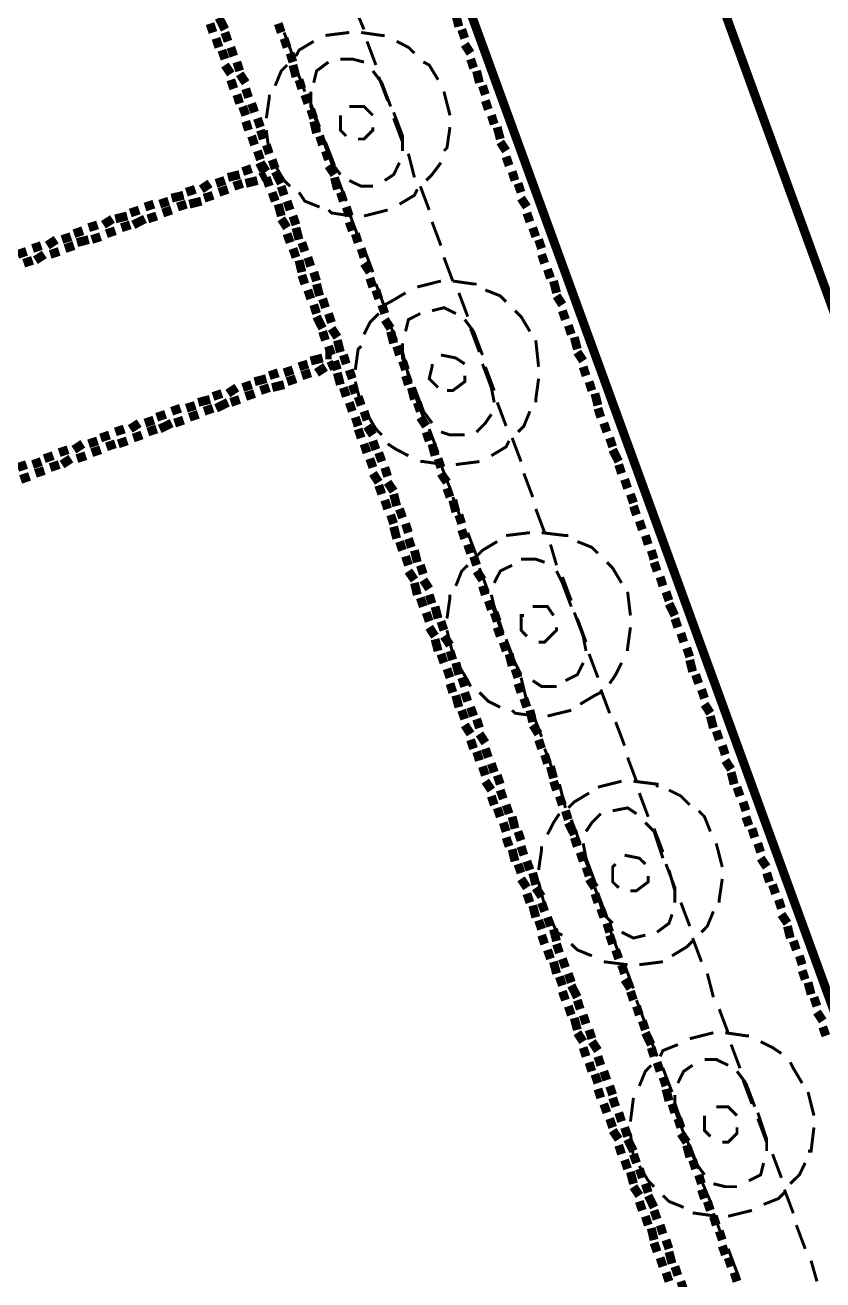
# Model space of a CAD drawing. Extents: x -2.4 to 13.4, y -16 to -5.
# Drawn here: x 2.221 to 2.67, y -10.57 to -9.863 of the extents above; entities that cross this region are included whole.
import ezdxf

# ---------------------------------------------------------------- set-up
doc = ezdxf.new("R2010")
doc.units = 0
doc.header["$MEASUREMENT"] = 0

msp = doc.modelspace()

# ---------------------------------------------------------------- linework, layer by layer
at = {"color": 0}
for points, const_width in [([(3.74199, -12.95219), (1.65538, -7.21884)], 0.005), ([(3.59868, -12.95219), (1.52868, -7.26383)], 0.005), ([(2.33368, -9.86549), (2.33028, -9.85883)], 0.005), ([(2.40708, -9.85383), (2.41198, -9.86549)], 0.00167), ([(2.46538, -9.86387), (2.46368, -9.85719)], 0.005), ([(2.32698, -9.86718), (2.32528, -9.86219)], 0.005), ([(2.33538, -9.87218), (2.33368, -9.86718)], 0.005), ([(2.36538, -9.86718), (2.36368, -9.86219)], 0.005), ([(2.46868, -9.87048), (2.46698, -9.86549)], 0.005), ([(2.33028, -9.87554), (2.32868, -9.87048)], 0.005), ([(2.36868, -9.87554), (2.36698, -9.87048)], 0.005), ([(2.37198, -9.88052), (2.36698, -9.86718)], 0.00167), ([(2.37368, -9.88052), (2.37538, -9.87716), (2.38368, -9.87218)], 0.00167), ([(2.37368, -9.88052), (2.37538, -9.87716), (2.38368, -9.87218)], 0.00167), ([(2.39028, -9.86886), (2.40368, -9.86718)], 0.00167), ([(2.39028, -9.86886), (2.40368, -9.86718)], 0.00167), ([(2.41038, -9.86718), (2.42198, -9.86886), (2.42368, -9.86886)], 0.00167), ([(2.41038, -9.86718), (2.42198, -9.86886), (2.42368, -9.86886)], 0.00167), ([(2.41368, -9.87218), (2.41868, -9.88551)], 0.00167), ([(2.43038, -9.87218), (2.43698, -9.87554), (2.44038, -9.87884)], 0.00167), ([(2.43038, -9.87218), (2.43698, -9.87554), (2.44038, -9.87884)], 0.00167), ([(2.47198, -9.87884), (2.46868, -9.87386)], 0.005), ([(2.33368, -9.88215), (2.33198, -9.87716)], 0.005), ([(2.33868, -9.88052), (2.33698, -9.87554)], 0.005), ([(2.37198, -9.88383), (2.37038, -9.87884)], 0.005), ([(2.33698, -9.89051), (2.33368, -9.88551)], 0.005), ([(2.34198, -9.88883), (2.34038, -9.88383)], 0.005), ([(2.36198, -9.89718), (2.36538, -9.88883), (2.36868, -9.88551)], 0.00167), ([(2.36198, -9.89718), (2.36538, -9.88883), (2.36868, -9.88551)], 0.00167), ([(2.37368, -9.89219), (2.37198, -9.88551)], 0.005), ([(2.38368, -9.8955), (2.38528, -9.88883), (2.39198, -9.88383)], 0.00167), ([(2.39868, -9.88215), (2.40538, -9.88215), (2.41198, -9.88383)], 0.00167), ([(2.44538, -9.88383), (2.44868, -9.88551), (2.45368, -9.89381)], 0.00167), ([(2.44538, -9.88383), (2.44868, -9.88551), (2.45368, -9.89381)], 0.00167), ([(2.47368, -9.8872), (2.47198, -9.88215)], 0.005), ([(2.33868, -9.89886), (2.33698, -9.89381)], 0.005), ([(2.34538, -9.8955), (2.34198, -9.89051)], 0.005), ([(2.37868, -9.90049), (2.37368, -9.8872)], 0.00167), ([(2.37698, -9.89886), (2.37538, -9.89381)], 0.005), ([(2.41698, -9.88883), (2.42198, -9.8955)], 0.00167), ([(2.42028, -9.89219), (2.42528, -9.90554)], 0.00167), ([(2.47698, -9.8955), (2.47538, -9.88883)], 0.005), ([(2.34198, -9.90716), (2.34038, -9.90218)], 0.005), ([(2.34698, -9.90386), (2.34538, -9.89886)], 0.005), ([(2.38038, -9.90716), (2.37868, -9.90218)], 0.005), ([(2.38698, -9.92219), (2.38198, -9.90884), (2.38198, -9.90049)], 0.00167), ([(2.42198, -9.8955), (2.42698, -9.90884)], 0.00167), ([(2.45698, -9.90049), (2.46038, -9.91384)], 0.00167), ([(2.45698, -9.90049), (2.46038, -9.91384)], 0.00167), ([(2.48028, -9.90218), (2.47868, -9.89718)], 0.005), ([(2.34538, -9.91384), (2.34368, -9.90884)], 0.005), ([(2.35038, -9.91215), (2.34868, -9.90716)], 0.005), ([(2.35698, -9.91552), (2.35868, -9.90386), (2.35868, -9.90218)], 0.00167), ([(2.35698, -9.91552), (2.35868, -9.90386), (2.35868, -9.90218)], 0.00167), ([(2.38698, -9.92051), (2.38198, -9.90716)], 0.00167), ([(2.48198, -9.91052), (2.48028, -9.90554)], 0.005), ([(2.35368, -9.92051), (2.35198, -9.91552)], 0.005), ([(2.38368, -9.91552), (2.38198, -9.91052)], 0.005), ([(2.40198, -9.9255), (2.39868, -9.92219), (2.39868, -9.91384)], 0.00167), ([(2.40198, -9.9255), (2.39868, -9.92219), (2.39868, -9.91384)], 0.00167), ([(2.40368, -9.90884), (2.41198, -9.90884), (2.41698, -9.91384)], 0.00167), ([(2.40368, -9.90884), (2.41198, -9.90884), (2.41698, -9.91384)], 0.00167), ([(2.42868, -9.91215), (2.43368, -9.9255), (2.43368, -9.93386)], 0.00167), ([(2.48528, -9.91883), (2.48368, -9.91384)], 0.005), ([(2.34698, -9.92219), (2.34538, -9.9172)], 0.005), ([(2.35528, -9.92718), (2.35368, -9.92219)], 0.005), ([(2.35868, -9.93548), (2.35698, -9.92219)], 0.00167), ([(2.35868, -9.93548), (2.35698, -9.92219)], 0.00167), ([(2.38528, -9.92381), (2.38368, -9.9172)], 0.005), ([(2.41698, -9.92051), (2.41698, -9.92219), (2.41198, -9.92718), (2.40868, -9.92718)], 0.00167), ([(2.41698, -9.92051), (2.41698, -9.92219), (2.41198, -9.92718), (2.40868, -9.92718)], 0.00167), ([(2.42868, -9.91552), (2.43368, -9.92887)], 0.00167), ([(2.46038, -9.92051), (2.45868, -9.93218), (2.45698, -9.93386)], 0.00167), ([(2.46038, -9.92051), (2.45868, -9.93218), (2.45698, -9.93386)], 0.00167), ([(2.48868, -9.92718), (2.48698, -9.92051)], 0.005), ([(2.35038, -9.93049), (2.34868, -9.9255)], 0.005), ([(2.35868, -9.93548), (2.35698, -9.93049)], 0.005), ([(2.38868, -9.93049), (2.38698, -9.9255)], 0.005), ([(2.39868, -9.9472), (2.39368, -9.94052), (2.38868, -9.92718)], 0.00167), ([(2.39538, -9.94216), (2.39028, -9.92887)], 0.00167), ([(2.49198, -9.93386), (2.48868, -9.92887)], 0.005), ([(2.35368, -9.93884), (2.35198, -9.93386)], 0.005), ([(2.39198, -9.93884), (2.39028, -9.93386)], 0.005), ([(2.43698, -9.93548), (2.44038, -9.94883)], 0.00167), ([(2.49368, -9.94216), (2.49198, -9.93716)], 0.005), ([(2.34868, -9.94384), (2.34368, -9.94552)], 0.005), ([(2.35528, -9.94216), (2.35198, -9.94384)], 0.005), ([(2.35698, -9.94552), (2.35368, -9.94052)], 0.005), ([(2.36198, -9.94384), (2.36028, -9.93884)], 0.005), ([(2.37038, -9.95381), (2.36698, -9.95051), (2.36198, -9.94216)], 0.00167), ([(2.37038, -9.95381), (2.36698, -9.95051), (2.36198, -9.94216)], 0.00167), ([(2.39538, -9.9472), (2.39198, -9.94216)], 0.005), ([(2.43198, -9.94052), (2.42868, -9.9472), (2.42368, -9.95051)], 0.00167), ([(2.45528, -9.94052), (2.45028, -9.9472), (2.44698, -9.95051)], 0.00167), ([(2.45528, -9.94052), (2.45028, -9.9472), (2.44698, -9.95051)], 0.00167), ([(2.32528, -9.95219), (2.32038, -9.95551)], 0.005), ([(2.33368, -9.95051), (2.32868, -9.95219)], 0.005), ([(2.34198, -9.9472), (2.33538, -9.94883)], 0.005), ([(2.34368, -9.95219), (2.33868, -9.95381)], 0.005), ([(2.35198, -9.95051), (2.34538, -9.95219)], 0.005), ([(2.35698, -9.9472), (2.35368, -9.94883)], 0.005), ([(2.35868, -9.95381), (2.35698, -9.94883)], 0.005), ([(2.36538, -9.95219), (2.36198, -9.94552)], 0.005), ([(2.39698, -9.95551), (2.39538, -9.94883)], 0.005), ([(2.40198, -9.96218), (2.39698, -9.94883)], 0.00167), ([(2.41698, -9.95381), (2.41038, -9.95381), (2.40368, -9.95051)], 0.00167), ([(2.49698, -9.95051), (2.49538, -9.94552)], 0.005), ([(2.50038, -9.95719), (2.49868, -9.95219)], 0.005), ([(2.31038, -9.95887), (2.30368, -9.96049)], 0.005), ([(2.31698, -9.95551), (2.31198, -9.95719)], 0.005), ([(2.32698, -9.95887), (2.32198, -9.96049)], 0.005), ([(2.33538, -9.95551), (2.33028, -9.95719)], 0.005), ([(2.36198, -9.96218), (2.36028, -9.95719)], 0.005), ([(2.36698, -9.95887), (2.36538, -9.95381)], 0.005), ([(2.38698, -9.96548), (2.37868, -9.96218), (2.37538, -9.95719)], 0.00167), ([(2.38698, -9.96548), (2.37868, -9.96218), (2.37538, -9.95719)], 0.00167), ([(2.40038, -9.96218), (2.39868, -9.95719)], 0.005), ([(2.44198, -9.95551), (2.44038, -9.95887), (2.43198, -9.96386)], 0.00167), ([(2.44198, -9.95551), (2.44038, -9.95887), (2.43198, -9.96386)], 0.00167), ([(2.44368, -9.95381), (2.44868, -9.96716)], 0.00167), ([(2.29368, -9.96386), (2.28868, -9.96548)], 0.005), ([(2.30198, -9.96218), (2.29698, -9.96386)], 0.005), ([(2.31198, -9.96386), (2.30698, -9.96548)], 0.005), ([(2.32038, -9.96218), (2.31368, -9.96386)], 0.005), ([(2.36538, -9.97054), (2.36368, -9.96386)], 0.005), ([(2.37038, -9.96716), (2.36868, -9.96218)], 0.005), ([(2.40368, -9.97054), (2.40198, -9.96548)], 0.005), ([(2.50368, -9.96548), (2.50038, -9.96049)], 0.005), ([(2.27038, -9.97216), (2.26528, -9.97552)], 0.005), ([(2.27868, -9.97054), (2.27198, -9.97216)], 0.005), ([(2.28538, -9.96716), (2.28038, -9.96884)], 0.005), ([(2.28868, -9.97216), (2.28208, -9.97552)], 0.005), ([(2.29528, -9.97054), (2.29028, -9.97216)], 0.005), ([(2.30368, -9.96716), (2.29868, -9.96884)], 0.005), ([(2.36868, -9.97715), (2.36538, -9.97216)], 0.005), ([(2.37368, -9.97552), (2.37198, -9.97054)], 0.005), ([(2.40538, -9.97054), (2.39368, -9.96884), (2.39198, -9.96716)], 0.00167), ([(2.40538, -9.97054), (2.39368, -9.96884), (2.39198, -9.96716)], 0.00167), ([(2.40868, -9.98219), (2.40368, -9.96884)], 0.00167), ([(2.42528, -9.96716), (2.41198, -9.97054)], 0.00167), ([(2.42528, -9.96716), (2.41198, -9.97054)], 0.00167), ([(2.50538, -9.97384), (2.50368, -9.96884)], 0.005), ([(2.25368, -9.97883), (2.24868, -9.98051)], 0.005), ([(2.26198, -9.97552), (2.25698, -9.97715)], 0.005), ([(2.27198, -9.97883), (2.26698, -9.98051)], 0.005), ([(2.28038, -9.97552), (2.27538, -9.97715)], 0.005), ([(2.37038, -9.98551), (2.36868, -9.98051)], 0.005), ([(2.37538, -9.98383), (2.37368, -9.97715)], 0.005), ([(2.40538, -9.97883), (2.40368, -9.97384)], 0.005), ([(2.40868, -9.98551), (2.40708, -9.98051)], 0.005), ([(2.45028, -9.97384), (2.45528, -9.98719)], 0.00167), ([(2.50868, -9.98219), (2.50698, -9.97715)], 0.005), ([(2.23028, -9.98719), (2.22538, -9.98887)], 0.005), ([(2.23868, -9.98383), (2.23368, -9.98719)], 0.005), ([(2.24698, -9.98219), (2.24198, -9.98383)], 0.005), ([(2.24868, -9.98719), (2.24368, -9.98887)], 0.005), ([(2.25698, -9.98383), (2.25038, -9.98551)], 0.005), ([(2.26368, -9.98219), (2.25868, -9.98383)], 0.005), ([(2.37868, -9.99049), (2.37698, -9.98551)], 0.005), ([(2.51198, -9.98887), (2.51028, -9.98383)], 0.005), ([(2.22198, -9.99049), (2.21698, -9.99218)], 0.005), ([(2.23198, -9.99218), (2.22698, -9.99548)], 0.005), ([(2.24038, -9.99049), (2.23528, -9.99218)], 0.005), ([(2.37368, -9.99386), (2.37198, -9.98887)], 0.005), ([(2.38198, -9.99886), (2.38038, -9.99386)], 0.005), ([(2.41198, -9.99386), (2.41038, -9.98887)], 0.005), ([(2.41698, -10.00216), (2.41198, -9.98887)], 0.00167), ([(2.51368, -9.99718), (2.51198, -9.99218)], 0.005), ([(2.22538, -9.99548), (2.22038, -9.99718)], 0.005), ([(2.37698, -10.00216), (2.37538, -9.99548)], 0.005), ([(2.41528, -10.00216), (2.41198, -9.99718)], 0.005), ([(2.45698, -9.99386), (2.46198, -10.00715)], 0.00167), ([(2.51698, -10.00552), (2.51528, -10.00054)], 0.005), ([(2.37868, -10.00883), (2.37698, -10.00384)], 0.005), ([(2.38528, -10.00715), (2.38368, -10.00216)], 0.005), ([(2.38698, -10.01551), (2.38528, -10.00883)], 0.005), ([(2.41698, -10.01051), (2.41528, -10.00552)], 0.005), ([(2.44198, -10.01051), (2.45528, -10.00715)], 0.00167), ([(2.44198, -10.01051), (2.45528, -10.00715)], 0.00167), ([(2.46198, -10.00715), (2.47368, -10.00883), (2.47538, -10.00883)], 0.00167), ([(2.46198, -10.00715), (2.47368, -10.00883), (2.47538, -10.00883)], 0.00167), ([(2.52038, -10.01383), (2.51868, -10.00715)], 0.005), ([(2.38198, -10.01719), (2.38038, -10.0122)], 0.005), ([(2.42028, -10.01719), (2.41868, -10.0122)], 0.005), ([(2.42368, -10.02218), (2.41868, -10.00883)], 0.00167), ([(2.42368, -10.0205), (2.42698, -10.01881), (2.43538, -10.01383)], 0.00167), ([(2.42368, -10.0205), (2.42698, -10.01881), (2.43538, -10.01383)], 0.00167), ([(2.46538, -10.01383), (2.47038, -10.02718)], 0.00167), ([(2.48028, -10.0122), (2.48868, -10.01551), (2.49198, -10.01881)], 0.00167), ([(2.48028, -10.0122), (2.48868, -10.01551), (2.49198, -10.01881)], 0.00167), ([(2.52368, -10.0205), (2.52038, -10.01551)], 0.005), ([(2.38528, -10.02549), (2.38368, -10.0205)], 0.005), ([(2.39028, -10.02218), (2.38868, -10.01719)], 0.005), ([(2.42368, -10.02549), (2.42198, -10.0205)], 0.005), ([(2.38868, -10.03384), (2.38528, -10.02718)], 0.005), ([(2.39368, -10.03054), (2.39198, -10.02549)], 0.005), ([(2.41198, -10.03715), (2.41528, -10.03054), (2.42028, -10.02549)], 0.00167), ([(2.41198, -10.03715), (2.41528, -10.03054), (2.42028, -10.02549)], 0.00167), ([(2.42698, -10.03384), (2.42368, -10.02886)], 0.005), ([(2.43538, -10.03552), (2.43698, -10.02886), (2.44368, -10.02549)], 0.00167), ([(2.45028, -10.02386), (2.45698, -10.02218), (2.46368, -10.02549)], 0.00167), ([(2.49698, -10.02386), (2.50038, -10.02718), (2.50538, -10.03552)], 0.00167), ([(2.49698, -10.02386), (2.50038, -10.02718), (2.50538, -10.03552)], 0.00167), ([(2.52538, -10.02886), (2.52368, -10.02386)], 0.005), ([(2.39028, -10.04052), (2.38868, -10.03552)], 0.005), ([(2.39698, -10.03884), (2.39368, -10.03384)], 0.005), ([(2.43038, -10.04052), (2.42528, -10.02886)], 0.00167), ([(2.42868, -10.0422), (2.42698, -10.03552)], 0.005), ([(2.46868, -10.02886), (2.47368, -10.03552)], 0.00167), ([(2.47198, -10.03384), (2.47698, -10.04719)], 0.00167), ([(2.52868, -10.03715), (2.52698, -10.03216)], 0.005), ([(2.39368, -10.04881), (2.39198, -10.04383)], 0.005), ([(2.39868, -10.04719), (2.39698, -10.04052)], 0.005), ([(2.43198, -10.04881), (2.43038, -10.04383)], 0.005), ([(2.43868, -10.06384), (2.43368, -10.0505), (2.43368, -10.0422)], 0.00167), ([(2.47368, -10.03552), (2.47868, -10.04881)], 0.00167), ([(2.50868, -10.04052), (2.51028, -10.05549)], 0.00167), ([(2.50868, -10.04052), (2.51028, -10.05549)], 0.00167), ([(2.53208, -10.04551), (2.53038, -10.03884)], 0.005), ([(2.38868, -10.0505), (2.38198, -10.05218)], 0.005), ([(2.39368, -10.04881), (2.39028, -10.04881)], 0.005), ([(2.40198, -10.05387), (2.40038, -10.04881)], 0.005), ([(2.40708, -10.05718), (2.40868, -10.04551), (2.41038, -10.04383)], 0.00167), ([(2.40708, -10.05718), (2.40868, -10.04551), (2.41038, -10.04383)], 0.00167), ([(2.43698, -10.06048), (2.43368, -10.04719)], 0.00167), ([(2.45528, -10.04881), (2.46368, -10.0505), (2.46868, -10.05387)], 0.00167), ([(2.45528, -10.04881), (2.46368, -10.0505), (2.46868, -10.05387)], 0.00167), ([(2.53538, -10.05218), (2.53208, -10.04719)], 0.005), ([(2.37198, -10.05718), (2.36698, -10.05886)], 0.005), ([(2.38038, -10.05387), (2.37538, -10.05549)], 0.005), ([(2.39028, -10.05549), (2.38528, -10.05886)], 0.005), ([(2.39538, -10.05387), (2.39198, -10.05549)], 0.005), ([(2.39698, -10.05718), (2.39538, -10.05218)], 0.005), ([(2.40538, -10.06216), (2.40368, -10.05718)], 0.005), ([(2.43538, -10.05718), (2.43368, -10.05218)], 0.005), ([(2.45368, -10.06716), (2.44868, -10.06216), (2.45028, -10.05549), (2.45028, -10.05387)], 0.00167), ([(2.45368, -10.06716), (2.44868, -10.06216), (2.45028, -10.05549), (2.45028, -10.05387)], 0.00167), ([(2.47868, -10.05387), (2.48368, -10.06716), (2.48528, -10.07551)], 0.00167), ([(2.48028, -10.05549), (2.48528, -10.06884)], 0.00167), ([(2.53698, -10.06048), (2.53538, -10.05549)], 0.005), ([(2.35698, -10.06216), (2.35038, -10.06384)], 0.005), ([(2.36368, -10.05886), (2.35868, -10.06048)], 0.005), ([(2.37368, -10.06216), (2.36868, -10.06384)], 0.005), ([(2.38198, -10.05886), (2.37698, -10.06048)], 0.005), ([(2.39868, -10.06552), (2.39698, -10.05886)], 0.005), ([(2.43698, -10.06552), (2.43538, -10.06048)], 0.005), ([(2.46868, -10.06048), (2.46868, -10.06384), (2.46198, -10.06884), (2.45868, -10.06884)], 0.00167), ([(2.46868, -10.06048), (2.46868, -10.06384), (2.46198, -10.06884), (2.45868, -10.06884)], 0.00167), ([(2.51028, -10.06216), (2.50868, -10.07383), (2.50868, -10.07551)], 0.00167), ([(2.51028, -10.06216), (2.50868, -10.07383), (2.50868, -10.07551)], 0.00167), ([(2.54028, -10.06884), (2.53868, -10.06384)], 0.005), ([(2.33198, -10.07052), (2.32698, -10.0722)], 0.005), ([(2.34038, -10.06716), (2.33538, -10.07052)], 0.005), ([(2.34868, -10.06552), (2.34368, -10.06716)], 0.005), ([(2.35038, -10.07052), (2.34538, -10.0722)], 0.005), ([(2.35868, -10.06716), (2.35368, -10.06884)], 0.005), ([(2.36698, -10.06552), (2.36028, -10.06716)], 0.005), ([(2.40198, -10.0722), (2.40038, -10.06716)], 0.005), ([(2.40708, -10.07052), (2.40538, -10.06552)], 0.005), ([(2.41038, -10.07719), (2.40868, -10.0722)], 0.005), ([(2.41038, -10.07719), (2.40708, -10.06384)], 0.00167), ([(2.41038, -10.07719), (2.40708, -10.06384)], 0.00167), ([(2.44038, -10.07383), (2.43868, -10.06716)], 0.005), ([(2.45028, -10.08718), (2.44538, -10.08051), (2.44038, -10.06716)], 0.00167), ([(2.44538, -10.08387), (2.44038, -10.07052)], 0.00167), ([(2.54368, -10.07719), (2.54198, -10.07052)], 0.005), ([(2.30868, -10.07881), (2.30368, -10.08051)], 0.005), ([(2.31698, -10.07719), (2.31198, -10.07881)], 0.005), ([(2.32528, -10.07383), (2.31868, -10.07551)], 0.005), ([(2.32698, -10.07881), (2.32198, -10.08051)], 0.005), ([(2.33538, -10.07551), (2.32868, -10.07881)], 0.005), ([(2.34198, -10.07383), (2.33698, -10.07551)], 0.005), ([(2.40538, -10.08051), (2.40368, -10.07551)], 0.005), ([(2.44368, -10.08051), (2.44198, -10.07551)], 0.005), ([(2.48698, -10.07551), (2.49198, -10.08886)], 0.00167), ([(2.54528, -10.08387), (2.54368, -10.07881)], 0.005), ([(2.29368, -10.08549), (2.28868, -10.08718)], 0.005), ([(2.30028, -10.08219), (2.29528, -10.08387)], 0.005), ([(2.31038, -10.08549), (2.30538, -10.08718)], 0.005), ([(2.31868, -10.08219), (2.31368, -10.08387)], 0.005), ([(2.40868, -10.08886), (2.40708, -10.08387)], 0.005), ([(2.41368, -10.08549), (2.41198, -10.08051)], 0.005), ([(2.42198, -10.09384), (2.41868, -10.09048), (2.41368, -10.08219)], 0.00167), ([(2.42198, -10.09384), (2.41868, -10.09048), (2.41368, -10.08219)], 0.00167), ([(2.44698, -10.08886), (2.44368, -10.08387)], 0.005), ([(2.48368, -10.08219), (2.48028, -10.08718), (2.47538, -10.09216)], 0.00167), ([(2.50538, -10.08051), (2.50198, -10.08886), (2.49868, -10.09216)], 0.00167), ([(2.50538, -10.08051), (2.50198, -10.08886), (2.49868, -10.09216)], 0.00167), ([(2.27698, -10.09048), (2.27198, -10.09216)], 0.005), ([(2.28538, -10.08718), (2.28038, -10.09048)], 0.005), ([(2.29528, -10.09048), (2.29028, -10.09216)], 0.005), ([(2.30368, -10.08718), (2.29698, -10.09048)], 0.005), ([(2.41038, -10.09554), (2.40868, -10.09048)], 0.005), ([(2.41698, -10.09384), (2.41368, -10.08886)], 0.005), ([(2.44868, -10.09716), (2.44698, -10.09216)], 0.005), ([(2.45368, -10.10383), (2.44868, -10.09048)], 0.00167), ([(2.54868, -10.09216), (2.54698, -10.08718)], 0.005), ([(2.25368, -10.09884), (2.24868, -10.10215)], 0.005), ([(2.26198, -10.09716), (2.25698, -10.09884)], 0.005), ([(2.26868, -10.09384), (2.26368, -10.09554)], 0.005), ([(2.27198, -10.09884), (2.26698, -10.10052)], 0.005), ([(2.27868, -10.09716), (2.27368, -10.09884)], 0.005), ([(2.28698, -10.09384), (2.28208, -10.09554)], 0.005), ([(2.41368, -10.10383), (2.41198, -10.09884)], 0.005), ([(2.41868, -10.10215), (2.41698, -10.09716)], 0.005), ([(2.43698, -10.10551), (2.43038, -10.10215), (2.42528, -10.09884)], 0.00167), ([(2.43698, -10.10551), (2.43038, -10.10215), (2.42528, -10.09884)], 0.00167), ([(2.45198, -10.10551), (2.45028, -10.09884)], 0.005), ([(2.46868, -10.09384), (2.46038, -10.09384), (2.45528, -10.09216)], 0.00167), ([(2.49368, -10.09716), (2.49198, -10.10052), (2.48368, -10.10551)], 0.00167), ([(2.49368, -10.09716), (2.49198, -10.10052), (2.48368, -10.10551)], 0.00167), ([(2.49538, -10.09554), (2.50038, -10.10883)], 0.00167), ([(2.55198, -10.10052), (2.55028, -10.09554)], 0.005), ([(2.23698, -10.10551), (2.23198, -10.10719)], 0.005), ([(2.24538, -10.10215), (2.24038, -10.10383)], 0.005), ([(2.24698, -10.10719), (2.24198, -10.11051)], 0.005), ([(2.25538, -10.10551), (2.25038, -10.10719)], 0.005), ([(2.26368, -10.10215), (2.25868, -10.10383)], 0.005), ([(2.41698, -10.11219), (2.41528, -10.10719)], 0.005), ([(2.42198, -10.10883), (2.42028, -10.10383)], 0.005), ([(2.45528, -10.11219), (2.45368, -10.10719)], 0.005), ([(2.55538, -10.10883), (2.55198, -10.10215)], 0.005), ([(2.22198, -10.11051), (2.21698, -10.11219)], 0.005), ([(2.23028, -10.10883), (2.22538, -10.11051)], 0.005), ([(2.23198, -10.11387), (2.22698, -10.11549)], 0.005), ([(2.24038, -10.11051), (2.23528, -10.11219)], 0.005), ([(2.42528, -10.11718), (2.42368, -10.11219)], 0.005), ([(2.45698, -10.11051), (2.44538, -10.10883), (2.44368, -10.10883)], 0.00167), ([(2.45698, -10.11051), (2.44538, -10.10883), (2.44368, -10.10883)], 0.00167), ([(2.46038, -10.12386), (2.45528, -10.11051)], 0.00167), ([(2.47698, -10.10883), (2.46368, -10.11051)], 0.00167), ([(2.47698, -10.10883), (2.46368, -10.11051)], 0.00167), ([(2.55698, -10.11549), (2.55538, -10.11051)], 0.005), ([(2.22368, -10.11718), (2.21868, -10.11886)], 0.005), ([(2.42028, -10.12048), (2.41698, -10.11549)], 0.005), ([(2.42868, -10.12554), (2.42528, -10.12048)], 0.005), ([(2.45868, -10.12048), (2.45528, -10.11549)], 0.005), ([(2.50198, -10.11549), (2.50698, -10.12884)], 0.00167), ([(2.56038, -10.12386), (2.55868, -10.11886)], 0.005), ([(2.42198, -10.12716), (2.42028, -10.12218)], 0.005), ([(2.43038, -10.13383), (2.42868, -10.12716)], 0.005), ([(2.46038, -10.12884), (2.45868, -10.12386)], 0.005), ([(2.56368, -10.13215), (2.56198, -10.12716)], 0.005), ([(2.42528, -10.13551), (2.42368, -10.13052)], 0.005), ([(2.43368, -10.14051), (2.43198, -10.13551)], 0.005), ([(2.46368, -10.1372), (2.46198, -10.13052)], 0.005), ([(2.46698, -10.14219), (2.46198, -10.12884)], 0.00167), ([(2.56538, -10.13883), (2.56368, -10.13383)], 0.005), ([(2.42868, -10.14381), (2.42698, -10.13883)], 0.005), ([(2.46698, -10.14381), (2.46538, -10.13883)], 0.005), ([(2.50868, -10.13551), (2.51368, -10.14886)], 0.00167), ([(2.56868, -10.14718), (2.56698, -10.14219)], 0.005), ([(2.43038, -10.15218), (2.42868, -10.1455)], 0.005), ([(2.43698, -10.14886), (2.43538, -10.14381)], 0.005), ([(2.46868, -10.15218), (2.46698, -10.14718)], 0.005), ([(2.43368, -10.15884), (2.43198, -10.15386)], 0.005), ([(2.43868, -10.15716), (2.43698, -10.15218)], 0.005), ([(2.47198, -10.16052), (2.47038, -10.15554)], 0.005), ([(2.47538, -10.16215), (2.47038, -10.14886)], 0.00167), ([(2.47538, -10.16215), (2.47868, -10.15884), (2.48698, -10.15386)], 0.00167), ([(2.47538, -10.16215), (2.47868, -10.15884), (2.48698, -10.15386)], 0.00167), ([(2.49198, -10.15049), (2.50538, -10.14886)], 0.00167), ([(2.49198, -10.15049), (2.50538, -10.14886)], 0.00167), ([(2.51198, -10.14886), (2.52538, -10.15049), (2.52698, -10.15049)], 0.00167), ([(2.51198, -10.14886), (2.52538, -10.15049), (2.52698, -10.15049)], 0.00167), ([(2.51698, -10.15554), (2.52038, -10.1672)], 0.00167), ([(2.53208, -10.15386), (2.54028, -10.15716), (2.54368, -10.16052)], 0.00167), ([(2.53208, -10.15386), (2.54028, -10.15716), (2.54368, -10.16052)], 0.00167), ([(2.57198, -10.15554), (2.57038, -10.15049)], 0.005), ([(2.43698, -10.1672), (2.43538, -10.16215)], 0.005), ([(2.44198, -10.16552), (2.44038, -10.15884)], 0.005), ([(2.47538, -10.1672), (2.47368, -10.16215)], 0.005), ([(2.57528, -10.16384), (2.57368, -10.15884)], 0.005), ([(2.44038, -10.1755), (2.43698, -10.17051)], 0.005), ([(2.44538, -10.17219), (2.44368, -10.1672)], 0.005), ([(2.46368, -10.17887), (2.46698, -10.17051), (2.47038, -10.1672)], 0.00167), ([(2.46368, -10.17887), (2.46698, -10.17051), (2.47038, -10.1672)], 0.00167), ([(2.47868, -10.1755), (2.47538, -10.17051)], 0.005), ([(2.48198, -10.18218), (2.47698, -10.16883)], 0.00167), ([(2.48528, -10.17718), (2.48868, -10.17051), (2.49538, -10.1672)], 0.00167), ([(2.50038, -10.16384), (2.50868, -10.16384), (2.51368, -10.16552)], 0.00167), ([(2.54868, -10.16552), (2.55198, -10.16883), (2.55698, -10.17718)], 0.00167), ([(2.54868, -10.16552), (2.55198, -10.16883), (2.55698, -10.17718)], 0.00167), ([(2.57698, -10.17051), (2.57528, -10.16552)], 0.005), ([(2.44198, -10.18386), (2.44038, -10.17718)], 0.005), ([(2.44868, -10.18049), (2.44538, -10.1755)], 0.005), ([(2.52038, -10.17051), (2.52368, -10.17718)], 0.00167), ([(2.52368, -10.17381), (2.52868, -10.18716)], 0.00167), ([(2.58028, -10.17887), (2.57868, -10.17381)], 0.005), ([(2.44538, -10.19052), (2.44368, -10.18548)], 0.005), ([(2.45028, -10.18884), (2.44868, -10.18386)], 0.005), ([(2.48028, -10.18386), (2.47868, -10.17887)], 0.005), ([(2.52368, -10.17718), (2.52868, -10.19052)], 0.00167), ([(2.56038, -10.18218), (2.56198, -10.19552)], 0.00167), ([(2.56038, -10.18218), (2.56198, -10.19552)], 0.00167), ([(2.58368, -10.18716), (2.58198, -10.18218)], 0.005), ([(2.45368, -10.1972), (2.45198, -10.19052)], 0.005), ([(2.45868, -10.1972), (2.46038, -10.18548), (2.46038, -10.18386)], 0.00167), ([(2.45868, -10.1972), (2.46038, -10.18548), (2.46038, -10.18386)], 0.00167), ([(2.48368, -10.19216), (2.48198, -10.18716)], 0.005), ([(2.49038, -10.20551), (2.48528, -10.19052), (2.48368, -10.18386)], 0.00167), ([(2.48868, -10.20219), (2.48368, -10.18884)], 0.00167), ([(2.50698, -10.19052), (2.51528, -10.19052), (2.51868, -10.19552)], 0.00167), ([(2.50698, -10.19052), (2.51528, -10.19052), (2.51868, -10.19552)], 0.00167), ([(2.58698, -10.19552), (2.58368, -10.18884)], 0.005), ([(2.44868, -10.19883), (2.44698, -10.19384)], 0.005), ([(2.45698, -10.20381), (2.45528, -10.19883)], 0.005), ([(2.48698, -10.19883), (2.48528, -10.19384)], 0.005), ([(2.50368, -10.20719), (2.50038, -10.20381), (2.50038, -10.19552), (2.50198, -10.19552)], 0.00167), ([(2.50368, -10.20719), (2.50038, -10.20381), (2.50038, -10.19552), (2.50198, -10.19552)], 0.00167), ([(2.53038, -10.19384), (2.53538, -10.20719), (2.53698, -10.21548)], 0.00167), ([(2.53208, -10.1972), (2.53698, -10.21049)], 0.00167), ([(2.58868, -10.20219), (2.58698, -10.1972)], 0.005), ([(2.45198, -10.20719), (2.44868, -10.20219)], 0.005), ([(2.46198, -10.21716), (2.45868, -10.20381)], 0.00167), ([(2.46198, -10.21716), (2.45868, -10.20381)], 0.00167), ([(2.48868, -10.20719), (2.48698, -10.20219)], 0.005), ([(2.52038, -10.20219), (2.52038, -10.20381), (2.51368, -10.21049), (2.51028, -10.21049)], 0.00167), ([(2.52038, -10.20219), (2.52038, -10.20381), (2.51368, -10.21049), (2.51028, -10.21049)], 0.00167), ([(2.56198, -10.20219), (2.56038, -10.21386), (2.56038, -10.21548)], 0.00167), ([(2.56198, -10.20219), (2.56038, -10.21386), (2.56038, -10.21548)], 0.00167), ([(2.59198, -10.21049), (2.59038, -10.20551)], 0.005), ([(2.45368, -10.21548), (2.45198, -10.20887)], 0.005), ([(2.46038, -10.21218), (2.45698, -10.20719)], 0.005), ([(2.49198, -10.21548), (2.49038, -10.21049)], 0.005), ([(2.50038, -10.22883), (2.49698, -10.22216), (2.49198, -10.20887)], 0.00167), ([(2.49698, -10.22384), (2.49198, -10.21049)], 0.00167), ([(2.45698, -10.22216), (2.45528, -10.21716)], 0.005), ([(2.46198, -10.22054), (2.46038, -10.21548)], 0.005), ([(2.49538, -10.22384), (2.49368, -10.21716)], 0.005), ([(2.53868, -10.21716), (2.54368, -10.23051)], 0.00167), ([(2.59538, -10.21884), (2.59368, -10.21386)], 0.005), ([(2.59698, -10.22715), (2.59538, -10.22054)], 0.005), ([(2.46038, -10.23051), (2.45868, -10.22552)], 0.005), ([(2.46538, -10.22883), (2.46368, -10.22216)], 0.005), ([(2.47198, -10.23551), (2.47038, -10.23219), (2.46538, -10.22384)], 0.00167), ([(2.47198, -10.23551), (2.47038, -10.23219), (2.46538, -10.22384)], 0.00167), ([(2.49868, -10.23051), (2.49698, -10.22552)], 0.005), ([(2.53538, -10.22216), (2.53208, -10.22883), (2.52538, -10.23219)], 0.00167), ([(2.55698, -10.22216), (2.55368, -10.22883), (2.55028, -10.23383)], 0.00167), ([(2.55698, -10.22216), (2.55368, -10.22883), (2.55028, -10.23383)], 0.00167), ([(2.46198, -10.23887), (2.46038, -10.23383)], 0.005), ([(2.46868, -10.23551), (2.46698, -10.23051)], 0.005), ([(2.50038, -10.23887), (2.49868, -10.23383)], 0.005), ([(2.50368, -10.24386), (2.50038, -10.23051)], 0.00167), ([(2.52038, -10.23551), (2.51198, -10.23551), (2.50698, -10.23219)], 0.00167), ([(2.60038, -10.23383), (2.59868, -10.22883)], 0.005), ([(2.46538, -10.24718), (2.46368, -10.24049)], 0.005), ([(2.47038, -10.24386), (2.46868, -10.23887)], 0.005), ([(2.48868, -10.24718), (2.48198, -10.24386), (2.47698, -10.23887)], 0.00167), ([(2.48868, -10.24718), (2.48198, -10.24386), (2.47698, -10.23887)], 0.00167), ([(2.54528, -10.23887), (2.54198, -10.24049), (2.53368, -10.24548)], 0.00167), ([(2.54528, -10.23887), (2.54198, -10.24049), (2.53368, -10.24548)], 0.00167), ([(2.54528, -10.23719), (2.55028, -10.25054)], 0.00167), ([(2.60368, -10.24218), (2.60198, -10.23719)], 0.005), ([(2.46868, -10.25384), (2.46698, -10.24886)], 0.005), ([(2.47368, -10.25216), (2.47198, -10.24718)], 0.005), ([(2.50368, -10.24718), (2.50198, -10.24218)], 0.005), ([(2.50698, -10.25552), (2.50538, -10.24886)], 0.005), ([(2.60698, -10.25054), (2.60368, -10.24548)], 0.005), ([(2.47698, -10.25883), (2.47538, -10.25384)], 0.005), ([(2.50868, -10.25216), (2.49698, -10.25054), (2.49538, -10.24886)], 0.00167), ([(2.50868, -10.25216), (2.49698, -10.25054), (2.49538, -10.24886)], 0.00167), ([(2.51198, -10.26383), (2.50698, -10.25054)], 0.00167), ([(2.52868, -10.24886), (2.51528, -10.25216)], 0.00167), ([(2.52868, -10.24886), (2.51528, -10.25216)], 0.00167), ([(2.60868, -10.25883), (2.60698, -10.25216)], 0.005), ([(2.47198, -10.2622), (2.46868, -10.25715)], 0.005), ([(2.48028, -10.26719), (2.47698, -10.2622)], 0.005), ([(2.51028, -10.2622), (2.50698, -10.25715)], 0.005), ([(2.55368, -10.25552), (2.55868, -10.26881)], 0.00167), ([(2.61198, -10.26551), (2.61028, -10.26051)], 0.005), ([(2.47368, -10.2705), (2.47198, -10.26551)], 0.005), ([(2.51198, -10.2705), (2.51028, -10.26551)], 0.005), ([(2.61538, -10.27386), (2.61368, -10.26881)], 0.005), ([(2.47698, -10.27718), (2.47538, -10.27218)], 0.005), ([(2.48198, -10.27549), (2.48028, -10.2705)], 0.005), ([(2.51528, -10.27886), (2.51368, -10.27386)], 0.005), ([(2.51868, -10.28384), (2.51368, -10.2705)], 0.00167), ([(2.56038, -10.27549), (2.56538, -10.28884)], 0.00167), ([(2.61868, -10.28216), (2.61538, -10.27718)], 0.005), ([(2.48028, -10.28552), (2.47868, -10.28054)], 0.005), ([(2.48528, -10.28384), (2.48368, -10.27886)], 0.005), ([(2.51868, -10.28715), (2.51698, -10.28054)], 0.005), ([(2.62038, -10.29052), (2.61868, -10.28384)], 0.005), ([(2.48368, -10.29383), (2.48028, -10.28884)], 0.005), ([(2.48868, -10.29052), (2.48698, -10.28552)], 0.005), ([(2.52038, -10.29383), (2.51868, -10.28884)], 0.005), ([(2.54368, -10.2922), (2.55698, -10.28884)], 0.00167), ([(2.54368, -10.2922), (2.55698, -10.28884)], 0.00167), ([(2.56368, -10.28884), (2.57698, -10.29052), (2.57698, -10.2922)], 0.00167), ([(2.56368, -10.28884), (2.57698, -10.29052), (2.57698, -10.2922)], 0.00167), ([(2.48528, -10.30218), (2.48368, -10.29719)], 0.005), ([(2.49038, -10.29881), (2.48868, -10.29383)], 0.005), ([(2.52368, -10.30218), (2.52198, -10.29719)], 0.005), ([(2.52538, -10.30387), (2.52198, -10.29052)], 0.00167), ([(2.52698, -10.30387), (2.53038, -10.3005), (2.53868, -10.29551)], 0.00167), ([(2.52698, -10.30387), (2.53038, -10.3005), (2.53868, -10.29551)], 0.00167), ([(2.56698, -10.29551), (2.57198, -10.30886)], 0.00167), ([(2.58368, -10.29383), (2.59038, -10.29719), (2.59538, -10.30218)], 0.00167), ([(2.58368, -10.29383), (2.59038, -10.29719), (2.59538, -10.30218)], 0.00167), ([(2.62368, -10.29719), (2.62198, -10.2922)], 0.005), ([(2.48868, -10.30886), (2.48698, -10.30387)], 0.005), ([(2.49368, -10.30718), (2.49198, -10.30218)], 0.005), ([(2.52698, -10.31048), (2.52538, -10.30549)], 0.005), ([(2.55198, -10.30549), (2.56038, -10.30387), (2.56538, -10.30718)], 0.00167), ([(2.62698, -10.30549), (2.62538, -10.3005)], 0.005), ([(2.49198, -10.31716), (2.49038, -10.31216)], 0.005), ([(2.49698, -10.31552), (2.49538, -10.30886)], 0.005), ([(2.51528, -10.31884), (2.51868, -10.31216), (2.52198, -10.30718)], 0.00167), ([(2.51528, -10.31884), (2.51868, -10.31216), (2.52198, -10.30718)], 0.00167), ([(2.53038, -10.31884), (2.52698, -10.31216)], 0.005), ([(2.53368, -10.32383), (2.52868, -10.31048)], 0.00167), ([(2.53698, -10.31716), (2.54028, -10.31216), (2.54528, -10.30718)], 0.00167), ([(2.60038, -10.30549), (2.60368, -10.30886), (2.60698, -10.31716)], 0.00167), ([(2.60038, -10.30549), (2.60368, -10.30886), (2.60698, -10.31716)], 0.00167), ([(2.62868, -10.31384), (2.62698, -10.30886)], 0.005), ([(2.50038, -10.3222), (2.49868, -10.31716)], 0.005), ([(2.57038, -10.31216), (2.57528, -10.31716)], 0.00167), ([(2.57528, -10.31552), (2.58028, -10.32881)], 0.00167), ([(2.57528, -10.31716), (2.58028, -10.33219)], 0.00167), ([(2.63198, -10.32052), (2.63038, -10.31552)], 0.005), ([(2.49368, -10.32551), (2.49198, -10.32052)], 0.005), ([(2.50198, -10.33051), (2.50038, -10.32551)], 0.005), ([(2.53208, -10.32551), (2.53038, -10.32052)], 0.005), ([(2.54198, -10.34554), (2.53698, -10.33219), (2.53538, -10.32383)], 0.00167), ([(2.61028, -10.32383), (2.61368, -10.33718)], 0.00167), ([(2.61028, -10.32383), (2.61368, -10.33718)], 0.00167), ([(2.63528, -10.32881), (2.63368, -10.32383)], 0.005), ([(2.49698, -10.33387), (2.49538, -10.32719)], 0.005), ([(2.50538, -10.33886), (2.50368, -10.33387)], 0.005), ([(2.51028, -10.33886), (2.51198, -10.32719), (2.51198, -10.32551)], 0.00167), ([(2.51028, -10.33886), (2.51198, -10.32719), (2.51198, -10.32551)], 0.00167), ([(2.53538, -10.33387), (2.53368, -10.32881)], 0.005), ([(2.54028, -10.34216), (2.53538, -10.33051)], 0.00167), ([(2.55868, -10.33051), (2.56698, -10.33219), (2.57038, -10.33549)], 0.00167), ([(2.55868, -10.33051), (2.56698, -10.33219), (2.57038, -10.33549)], 0.00167), ([(2.63868, -10.33718), (2.63528, -10.33219)], 0.005), ([(2.50038, -10.34048), (2.49868, -10.33549)], 0.005), ([(2.50868, -10.34716), (2.50698, -10.34048)], 0.005), ([(2.53868, -10.34216), (2.53698, -10.33718)], 0.005), ([(2.55538, -10.34884), (2.55198, -10.34554), (2.55198, -10.33718), (2.55368, -10.33549)], 0.00167), ([(2.55538, -10.34884), (2.55198, -10.34554), (2.55198, -10.33718), (2.55368, -10.33549)], 0.00167), ([(2.58198, -10.33549), (2.58698, -10.34884), (2.58698, -10.35719)], 0.00167), ([(2.58368, -10.33886), (2.58698, -10.35052)], 0.00167), ([(2.64028, -10.34554), (2.63868, -10.34048)], 0.005), ([(2.50368, -10.34884), (2.50038, -10.34384)], 0.005), ([(2.51368, -10.35883), (2.51028, -10.34554)], 0.00167), ([(2.51368, -10.35883), (2.51028, -10.34554)], 0.00167), ([(2.54198, -10.34884), (2.53868, -10.34384)], 0.005), ([(2.57198, -10.34216), (2.57198, -10.34554), (2.56538, -10.35052), (2.56198, -10.35052)], 0.00167), ([(2.57198, -10.34216), (2.57198, -10.34554), (2.56538, -10.35052), (2.56198, -10.35052)], 0.00167), ([(2.61368, -10.34384), (2.61198, -10.35551), (2.61198, -10.35719)], 0.00167), ([(2.61368, -10.34384), (2.61198, -10.35551), (2.61198, -10.35719)], 0.00167), ([(2.64368, -10.35215), (2.64198, -10.34716)], 0.005), ([(2.50538, -10.35719), (2.50368, -10.35215)], 0.005), ([(2.51198, -10.35383), (2.50868, -10.34884)], 0.005), ([(2.54368, -10.35719), (2.54198, -10.35215)], 0.005), ([(2.55198, -10.36886), (2.54698, -10.36387), (2.54198, -10.34884)], 0.00167), ([(2.54868, -10.36549), (2.54368, -10.35215)], 0.00167), ([(2.50868, -10.36549), (2.50698, -10.35883)], 0.005), ([(2.51368, -10.36219), (2.51198, -10.35719)], 0.005), ([(2.54698, -10.36549), (2.54528, -10.36051)], 0.005), ([(2.59038, -10.35719), (2.59538, -10.37048)], 0.00167), ([(2.64698, -10.36051), (2.64538, -10.35551)], 0.005), ([(2.51198, -10.37218), (2.51028, -10.36718)], 0.005), ([(2.51698, -10.37048), (2.51528, -10.36549)], 0.005), ([(2.52368, -10.37554), (2.52038, -10.37386), (2.51698, -10.36549)], 0.00167), ([(2.52368, -10.37554), (2.52038, -10.37386), (2.51698, -10.36549)], 0.00167), ([(2.55028, -10.37386), (2.54868, -10.36886)], 0.005), ([(2.58538, -10.36387), (2.58368, -10.36886), (2.57698, -10.37386)], 0.00167), ([(2.60868, -10.36219), (2.60528, -10.37048), (2.60198, -10.37386)], 0.00167), ([(2.60868, -10.36219), (2.60528, -10.37048), (2.60198, -10.37386)], 0.00167), ([(2.65038, -10.36886), (2.64698, -10.36387)], 0.005), ([(2.51368, -10.38052), (2.51198, -10.37554)], 0.005), ([(2.52038, -10.37884), (2.51868, -10.37218)], 0.005), ([(2.55198, -10.38052), (2.55028, -10.37554)], 0.005), ([(2.55538, -10.38551), (2.55028, -10.37218)], 0.00167), ([(2.57038, -10.37554), (2.56368, -10.37716), (2.55698, -10.37386)], 0.00167), ([(2.65198, -10.37716), (2.65038, -10.37048)], 0.005), ([(2.52198, -10.38551), (2.52038, -10.38052)], 0.005), ([(2.54028, -10.3872), (2.53208, -10.38383), (2.52868, -10.38052)], 0.00167), ([(2.54028, -10.3872), (2.53208, -10.38383), (2.52868, -10.38052)], 0.00167), ([(2.59698, -10.37884), (2.59368, -10.38215), (2.58538, -10.3872)], 0.00167), ([(2.59698, -10.37884), (2.59368, -10.38215), (2.58538, -10.3872)], 0.00167), ([(2.59698, -10.37716), (2.60198, -10.39051)], 0.00167), ([(2.65538, -10.38383), (2.65368, -10.37884)], 0.005), ([(2.51698, -10.38883), (2.51528, -10.38383)], 0.005), ([(2.52538, -10.39381), (2.52368, -10.38883)], 0.005), ([(2.55538, -10.38883), (2.55368, -10.38383)], 0.005), ([(2.65868, -10.39219), (2.65708, -10.3872)], 0.005), ([(2.52038, -10.39718), (2.51868, -10.39051)], 0.005), ([(2.52868, -10.40218), (2.52698, -10.39718)], 0.005), ([(2.56038, -10.39219), (2.54698, -10.39051)], 0.00167), ([(2.56038, -10.39219), (2.54698, -10.39051)], 0.00167), ([(2.55868, -10.39718), (2.55698, -10.39219)], 0.005), ([(2.56368, -10.40554), (2.55868, -10.39219)], 0.00167), ([(2.58028, -10.39051), (2.56698, -10.39219)], 0.00167), ([(2.58028, -10.39051), (2.56698, -10.39219)], 0.00167), ([(2.66038, -10.40049), (2.65868, -10.3955)], 0.005), ([(2.52368, -10.40386), (2.52198, -10.39886)], 0.005), ([(2.53208, -10.41052), (2.52868, -10.40386)], 0.005), ([(2.56198, -10.40554), (2.55868, -10.40049)], 0.005), ([(2.60528, -10.39718), (2.60868, -10.41052)], 0.00167), ([(2.66368, -10.40884), (2.66198, -10.40218)], 0.005), ([(2.52538, -10.41215), (2.52368, -10.40716)], 0.005), ([(2.56368, -10.41215), (2.56198, -10.40716)], 0.005), ([(2.66698, -10.41552), (2.66528, -10.41052)], 0.005), ([(2.52868, -10.42051), (2.52698, -10.41552)], 0.005), ([(2.53368, -10.4172), (2.53208, -10.41215)], 0.005), ([(2.56698, -10.42051), (2.56538, -10.41552)], 0.005), ([(2.57038, -10.4255), (2.56538, -10.41215)], 0.00167), ([(2.53208, -10.42887), (2.53038, -10.42219)], 0.005), ([(2.53698, -10.4255), (2.53538, -10.42051)], 0.005), ([(2.57038, -10.42887), (2.56868, -10.42381)], 0.005), ([(2.61198, -10.4172), (2.61698, -10.43049)], 0.00167), ([(2.67028, -10.42381), (2.66698, -10.41883)], 0.005), ([(2.53538, -10.43548), (2.53208, -10.43049)], 0.005), ([(2.54028, -10.43386), (2.53868, -10.42887)], 0.005), ([(2.57368, -10.43716), (2.57038, -10.43049)], 0.005), ([(2.57698, -10.44384), (2.57198, -10.43049)], 0.00167), ([(2.59538, -10.43386), (2.60868, -10.43049)], 0.00167), ([(2.59538, -10.43386), (2.60868, -10.43049)], 0.00167), ([(2.61538, -10.43049), (2.62698, -10.43218), (2.62868, -10.43218)], 0.00167), ([(2.61538, -10.43049), (2.62698, -10.43218), (2.62868, -10.43218)], 0.00167), ([(2.67198, -10.43218), (2.67028, -10.42718)], 0.005), ([(2.53698, -10.44384), (2.53538, -10.43884)], 0.005), ([(2.54368, -10.44052), (2.54028, -10.43548)], 0.005), ([(2.57528, -10.44384), (2.57368, -10.43884)], 0.005), ([(2.57868, -10.44384), (2.58028, -10.44052), (2.58868, -10.43716)], 0.00167), ([(2.57868, -10.44384), (2.58028, -10.44052), (2.58868, -10.43716)], 0.00167), ([(2.61868, -10.43716), (2.62368, -10.45051)], 0.00167), ([(2.63528, -10.43548), (2.64198, -10.43884), (2.64698, -10.44216)], 0.00167), ([(2.63528, -10.43548), (2.64198, -10.43884), (2.64698, -10.44216)], 0.00167), ([(2.54528, -10.44883), (2.54368, -10.44384)], 0.005), ([(2.54028, -10.45219), (2.53868, -10.4472)], 0.005), ([(2.54368, -10.45887), (2.54198, -10.45381)], 0.005), ([(2.54868, -10.45719), (2.54698, -10.45219)], 0.005), ([(2.56698, -10.46049), (2.57038, -10.45219), (2.57368, -10.44883)], 0.00167), ([(2.56698, -10.46049), (2.57038, -10.45219), (2.57368, -10.44883)], 0.00167), ([(2.57868, -10.45219), (2.57698, -10.4472)], 0.005), ([(2.58538, -10.46386), (2.58028, -10.45051)], 0.00167), ([(2.58868, -10.45887), (2.59198, -10.45219), (2.59698, -10.44883)], 0.00167), ([(2.60368, -10.44552), (2.61028, -10.44552), (2.61698, -10.44883)], 0.00167), ([(2.62198, -10.45219), (2.62698, -10.45887)], 0.00167), ([(2.65198, -10.4472), (2.65368, -10.45051), (2.65868, -10.45887)], 0.00167), ([(2.65198, -10.4472), (2.65368, -10.45051), (2.65868, -10.45887)], 0.00167), ([(2.55198, -10.46548), (2.55028, -10.46049)], 0.005), ([(2.58198, -10.46049), (2.58028, -10.45551)], 0.005), ([(2.62538, -10.45719), (2.63038, -10.47054)], 0.00167), ([(2.62698, -10.45887), (2.63198, -10.47216)], 0.00167), ([(2.54528, -10.46716), (2.54368, -10.46218)], 0.005), ([(2.55368, -10.47216), (2.55198, -10.46716)], 0.005), ([(2.58368, -10.46884), (2.58198, -10.46218)], 0.005), ([(2.59198, -10.48719), (2.58698, -10.47384), (2.58698, -10.46548)], 0.00167), ([(2.66198, -10.46386), (2.66528, -10.47715)], 0.00167), ([(2.66198, -10.46386), (2.66528, -10.47715)], 0.00167), ([(2.54868, -10.47552), (2.54698, -10.47054)], 0.005), ([(2.56198, -10.48051), (2.56368, -10.46716)], 0.00167), ([(2.56198, -10.48051), (2.56368, -10.46716)], 0.00167), ([(2.58698, -10.47552), (2.58538, -10.47054)], 0.005), ([(2.59198, -10.48383), (2.58698, -10.47054)], 0.00167), ([(2.61028, -10.47216), (2.61698, -10.47216), (2.62198, -10.47715)], 0.00167), ([(2.61028, -10.47216), (2.61698, -10.47216), (2.62198, -10.47715)], 0.00167), ([(2.55198, -10.48383), (2.55028, -10.47883)], 0.005), ([(2.55698, -10.48051), (2.55538, -10.47552)], 0.005), ([(2.59038, -10.48383), (2.58868, -10.47883)], 0.005), ([(2.60698, -10.48887), (2.60368, -10.48551), (2.60368, -10.47715)], 0.00167), ([(2.60698, -10.48887), (2.60368, -10.48551), (2.60368, -10.47715)], 0.00167), ([(2.63368, -10.47552), (2.63868, -10.49049), (2.63868, -10.49718)], 0.00167), ([(2.63368, -10.47883), (2.63868, -10.49218)], 0.00167), ([(2.55538, -10.49049), (2.55198, -10.48551)], 0.005), ([(2.56038, -10.48887), (2.55868, -10.48383)], 0.005), ([(2.56368, -10.50054), (2.56198, -10.48719)], 0.00167), ([(2.56368, -10.50054), (2.56198, -10.48719)], 0.00167), ([(2.59368, -10.49218), (2.59038, -10.48719)], 0.005), ([(2.62198, -10.48383), (2.62198, -10.48719), (2.61698, -10.49218), (2.61368, -10.49218)], 0.00167), ([(2.62198, -10.48383), (2.62198, -10.48719), (2.61698, -10.49218), (2.61368, -10.49218)], 0.00167), ([(2.66528, -10.48383), (2.66368, -10.49718), (2.66198, -10.49718)], 0.00167), ([(2.66528, -10.48383), (2.66368, -10.49718), (2.66198, -10.49718)], 0.00167), ([(2.55698, -10.49886), (2.55538, -10.49386)], 0.005), ([(2.56368, -10.49718), (2.56038, -10.49049)], 0.005), ([(2.59538, -10.50054), (2.59368, -10.49386)], 0.005), ([(2.60368, -10.51051), (2.59868, -10.50384), (2.59368, -10.49049)], 0.00167), ([(2.60038, -10.50715), (2.59538, -10.49386)], 0.00167), ([(2.56038, -10.50715), (2.55868, -10.50216)], 0.005), ([(2.56538, -10.50384), (2.56368, -10.49886)], 0.005), ([(2.59868, -10.50715), (2.59698, -10.50216)], 0.005), ([(2.64198, -10.49886), (2.64698, -10.5122)], 0.00167), ([(2.56368, -10.51551), (2.56198, -10.50883)], 0.005), ([(2.56868, -10.5122), (2.56698, -10.50715)], 0.005), ([(2.57528, -10.51719), (2.57198, -10.51383), (2.56698, -10.50552)], 0.00167), ([(2.57528, -10.51719), (2.57198, -10.51383), (2.56698, -10.50552)], 0.00167), ([(2.60198, -10.51551), (2.60038, -10.51051)], 0.005), ([(2.63698, -10.50384), (2.63528, -10.51051), (2.62868, -10.51383)], 0.00167), ([(2.66038, -10.50384), (2.65708, -10.51051), (2.65198, -10.51551)], 0.00167), ([(2.66038, -10.50384), (2.65708, -10.51051), (2.65198, -10.51551)], 0.00167), ([(2.56698, -10.52218), (2.56368, -10.51719)], 0.005), ([(2.57198, -10.5205), (2.57038, -10.51551)], 0.005), ([(2.60698, -10.52549), (2.60198, -10.51383)], 0.00167), ([(2.62198, -10.51719), (2.61538, -10.51719), (2.60868, -10.51551)], 0.00167), ([(2.57528, -10.52886), (2.57198, -10.52218)], 0.005), ([(2.59198, -10.52886), (2.58368, -10.52549), (2.58028, -10.52218)], 0.00167), ([(2.59198, -10.52886), (2.58368, -10.52549), (2.58028, -10.52218)], 0.00167), ([(2.60368, -10.52386), (2.60198, -10.51881)], 0.005), ([(2.64868, -10.5205), (2.64538, -10.52386), (2.63698, -10.52718)], 0.00167), ([(2.64868, -10.5205), (2.64538, -10.52386), (2.63698, -10.52718)], 0.00167), ([(2.64868, -10.51881), (2.65368, -10.53216)], 0.00167), ([(2.56868, -10.53054), (2.56698, -10.52549)], 0.005), ([(2.57698, -10.53552), (2.57528, -10.53054)], 0.005), ([(2.60698, -10.53054), (2.60528, -10.52549)], 0.005), ([(2.57198, -10.53884), (2.57038, -10.53384)], 0.005), ([(2.58028, -10.54383), (2.57868, -10.53884)], 0.005), ([(2.61028, -10.53384), (2.59868, -10.53216), (2.59698, -10.53216)], 0.00167), ([(2.61028, -10.53384), (2.59868, -10.53216), (2.59698, -10.53216)], 0.00167), ([(2.61028, -10.53884), (2.60868, -10.53384)], 0.005), ([(2.61368, -10.54551), (2.60868, -10.53216)], 0.00167), ([(2.63038, -10.53054), (2.61698, -10.53384)], 0.00167), ([(2.63038, -10.53054), (2.61698, -10.53384)], 0.00167), ([(2.57528, -10.54719), (2.57368, -10.54052)], 0.005), ([(2.61368, -10.54719), (2.61198, -10.5422)], 0.005), ([(2.65538, -10.53884), (2.66038, -10.55218)], 0.00167), ([(2.57698, -10.55387), (2.57528, -10.54881)], 0.005), ([(2.58368, -10.55218), (2.58198, -10.54719)], 0.005), ([(2.61538, -10.55549), (2.61368, -10.5505)], 0.005), ([(2.58028, -10.56216), (2.57868, -10.55718)], 0.005), ([(2.58538, -10.56048), (2.58368, -10.55387)], 0.005), ([(2.61868, -10.56216), (2.61698, -10.55718)], 0.005), ([(2.62198, -10.56552), (2.61698, -10.55218)], 0.00167), ([(2.58368, -10.57052), (2.58198, -10.56552)], 0.005), ([(2.58868, -10.56716), (2.58698, -10.56216)], 0.005), ([(2.62198, -10.57052), (2.62038, -10.56552)], 0.005), ([(2.66368, -10.55886), (2.66698, -10.57052)], 0.00167), ([(2.59198, -10.57551), (2.59038, -10.57052)], 0.005)]:
    msp.add_lwpolyline(points, dxfattribs=dict(at, const_width=const_width))
at = {"color": 0, "const_width": 0.00167}
for points in [[(2.39028, -9.86886), (2.39028, -9.86886)], [(2.39028, -9.86886), (2.39028, -9.86886)], [(2.40368, -9.90884), (2.40368, -9.90884)], [(2.40368, -9.90884), (2.40368, -9.90884)], [(2.44198, -10.01051), (2.44198, -10.01051)], [(2.44198, -10.01051), (2.44198, -10.01051)], [(2.45528, -10.04881), (2.45528, -10.04881)], [(2.45528, -10.04881), (2.45528, -10.04881)], [(2.49198, -10.15049), (2.49198, -10.15049)], [(2.49198, -10.15049), (2.49198, -10.15049)], [(2.50698, -10.19052), (2.50698, -10.19052)], [(2.50698, -10.19052), (2.50698, -10.19052)], [(2.54368, -10.2922), (2.54368, -10.2922)], [(2.54368, -10.2922), (2.54368, -10.2922)], [(2.55868, -10.33051), (2.55868, -10.33051)], [(2.55868, -10.33051), (2.55868, -10.33051)], [(2.59538, -10.43386), (2.59538, -10.43386)], [(2.59538, -10.43386), (2.59538, -10.43386)], [(2.61028, -10.47216), (2.61028, -10.47216)], [(2.61028, -10.47216), (2.61028, -10.47216)]]:
    msp.add_lwpolyline(points, close=True, dxfattribs=at)

doc.saveas('drawing.dxf')
